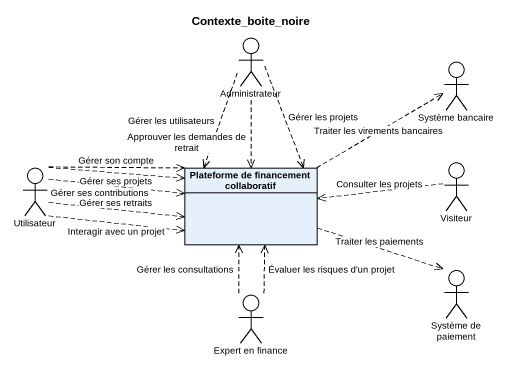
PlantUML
@startuml
title Contexte_boite_noire
allowmixing
hide circle
hide empty members
actor Administrateur
actor "Système bancaire" as Système_bancaire
actor Utilisateur
class "Plateforme de financement collaboratif" as Plateforme_de_financement
actor Visiteur
actor "Système de paiement" as Système_de_paiement
actor "Expert en finance" as Expert_en_finance
Administrateur ..> Plateforme_de_financement : Gérer les utilisateurs
Administrateur ..> Plateforme_de_financement : Approuver les demandes de retrait
Administrateur ..> Plateforme_de_financement : Gérer les projets
Utilisateur .right.> Plateforme_de_financement : Gérer ses retraits
Utilisateur .right.> Plateforme_de_financement : Gérer ses contributions
Utilisateur .right.> Plateforme_de_financement : Gérer son compte
Utilisateur .right.> Plateforme_de_financement : Interagir avec un projet
Utilisateur .right.> Plateforme_de_financement : Gérer ses projets
Plateforme_de_financement .right.> Système_bancaire : Traiter les virements bancaires
Plateforme_de_financement .right.> Système_de_paiement : Traiter les paiements
Visiteur .left.> Plateforme_de_financement : Consulter les projets
Expert_en_finance .up.> Plateforme_de_financement : Gérer les consultations
Expert_en_finance .up.> Plateforme_de_financement : Évaluer les risques d'un projet
@enduml
